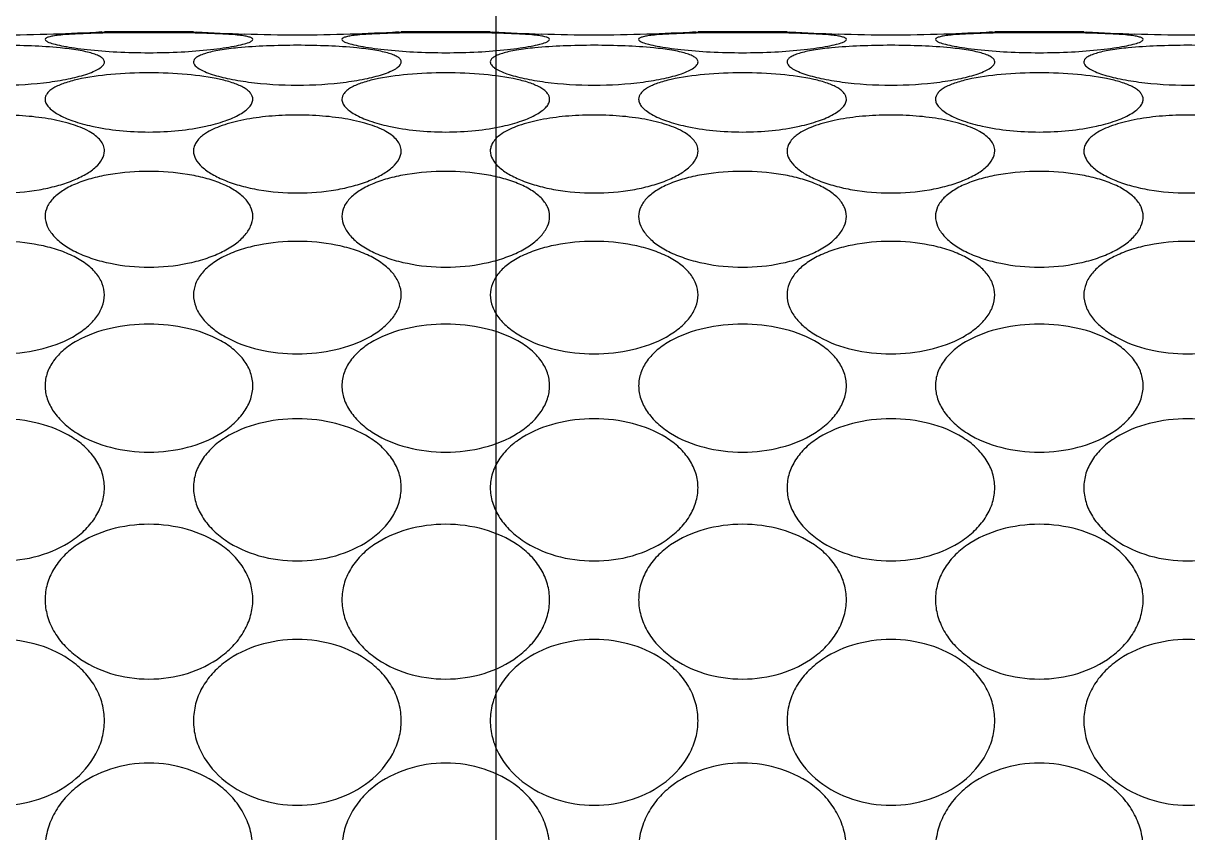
# Model space of a CAD drawing. Header units: inches. Extents: x 50354 to 53215, y -7830 to -6529.
# Drawn here: x 52530.8262 to 52531.2587, y -6814.8424 to -6814.5417 of the extents above; entities that cross this region are included whole.
import ezdxf

# ---------------------------------------------------------------- set-up
doc = ezdxf.new("R2010")
doc.units = ezdxf.units.IN
doc.header["$MEASUREMENT"] = 0
doc.layers.add('A-ST-02 HATCH', color=7, linetype='Continuous')
doc.layers.add('XR_ID 1F_FUR$0$A-SANI-FIX', color=134, linetype='Continuous')

# ---------------------------------------------------------------- blocks, each defined once
blk = doc.blocks.new('XR_ID 1F_FUR$0$XR_1F FURN$0$A$C698E198A')
at = {"linetype": 'Continuous'}
for p, q in [((13, -23.26), (12.998, -23.235)), ((13, -23.26), (13, -24.1)), ((12.998, -24.125), (13, -24.1)), ((13, -26.06), (12.998, -26.035)), ((13, -26.06), (13, -26.9)), ((12.998, -26.925), (13, -26.9)), ((13, -28.86), (12.998, -28.835)), ((13, -28.86), (13, -29.7)), ((12.998, -29.725), (13, -29.7)), ((13, -31.66), (12.998, -31.635)), ((13, -31.66), (13, -32.5)), ((12.998, -32.525), (13, -32.5))]:
    blk.add_line(p, q, dxfattribs=at)
for centre, radius, start, end in [((28.273, -22.28), 15.304, 178.1361, 181.8696), ((28.325, -22.278), 15.357, 181.8698, 183.572), ((28.314, -25.081), 15.345, 176.4273, 178.1366), ((28.273, -25.08), 15.304, 178.1361, 181.8696), ((28.325, -25.078), 15.357, 181.8698, 183.572), ((28.314, -27.881), 15.345, 176.4273, 178.1366), ((28.273, -27.88), 15.304, 178.1361, 181.8696), ((28.325, -27.878), 15.357, 181.8698, 183.572), ((28.314, -30.681), 15.345, 176.4273, 178.1366), ((28.273, -30.68), 15.304, 178.1361, 181.8696), ((28.325, -30.678), 15.357, 181.8698, 183.572), ((28.314, -33.481), 15.345, 176.4273, 178.1366), ((28.273, -33.48), 15.304, 178.1361, 181.8696)]:
    blk.add_arc(centre, radius, start, end, dxfattribs=at)
for points, knots in [([(6.5, -23.26), (6.446, -23.26), (6.338, -23.246), (6.129, -23.163), (5.906, -22.967), (5.74, -22.645), (5.683, -22.28), (5.74, -21.915), (5.906, -21.593), (6.129, -21.397), (6.338, -21.314), (6.446, -21.3), (6.5, -21.3)], [0, 0, 0, 0, 0.057826, 0.116908, 0.239465, 0.368128, 0.499999, 0.631869, 0.760534, 0.883092, 0.942174, 1, 1, 1, 1]), ([(6.5, -21.3), (6.553, -21.3), (6.661, -21.314), (6.812, -21.375), (6.947, -21.473), (7.101, -21.644), (7.232, -21.917), (7.283, -22.28), (7.232, -22.643), (7.101, -22.916), (6.947, -23.087), (6.812, -23.185), (6.661, -23.246), (6.553, -23.26), (6.5, -23.26)], [0, 0, 0, 0, 0.05807, 0.116648, 0.176553, 0.238282, 0.366741, 0.499998, 0.633256, 0.761717, 0.823447, 0.883352, 0.94193, 1, 1, 1, 1]), ([(8.699, -23.26), (8.652, -23.26), (8.557, -23.245), (8.423, -23.183), (8.302, -23.086), (8.16, -22.913), (8.039, -22.641), (7.991, -22.28), (8.039, -21.919), (8.16, -21.647), (8.302, -21.474), (8.423, -21.377), (8.557, -21.315), (8.652, -21.3), (8.699, -21.3)], [0, 0, 0, 0, 0.05273, 0.107892, 0.166442, 0.228535, 0.360979, 0.499998, 0.639018, 0.771464, 0.833558, 0.892108, 0.947271, 1, 1, 1, 1]), ([(8.699, -21.3), (8.744, -21.3), (8.838, -21.314), (8.967, -21.377), (9.082, -21.475), (9.213, -21.648), (9.321, -21.922), (9.363, -22.28), (9.321, -22.638), (9.213, -22.912), (9.082, -23.085), (8.967, -23.183), (8.838, -23.246), (8.744, -23.26), (8.699, -23.26)], [0, 0, 0, 0, 0.053016, 0.107462, 0.164933, 0.226177, 0.358763, 0.499998, 0.641234, 0.773822, 0.835067, 0.892538, 0.946984, 1, 1, 1, 1]), ([(10.517, -23.26), (10.48, -23.26), (10.402, -23.244), (10.295, -23.181), (10.199, -23.083), (10.084, -22.908), (9.987, -22.637), (9.948, -22.281), (9.987, -21.924), (10.083, -21.652), (10.198, -21.477), (10.295, -21.379), (10.402, -21.316), (10.48, -21.3), (10.517, -21.3)], [0, 0, 0, 0, 0.045325, 0.094979, 0.15068, 0.212542, 0.35067, 0.499754, 0.648873, 0.787116, 0.849074, 0.904872, 0.954631, 1, 1, 1, 1]), ([(10.517, -21.3), (10.553, -21.3), (10.629, -21.315), (10.731, -21.379), (10.819, -21.478), (10.893, -21.604), (10.95, -21.754), (11.007, -21.979), (11.033, -22.28), (11.007, -22.581), (10.95, -22.806), (10.893, -22.956), (10.819, -23.082), (10.731, -23.181), (10.629, -23.245), (10.553, -23.26), (10.517, -23.26)], [0, 0, 0, 0, 0.045372, 0.093927, 0.14827, 0.209219, 0.276238, 0.348113, 0.500002, 0.65189, 0.723765, 0.790784, 0.851732, 0.906073, 0.954628, 1, 1, 1, 1]), ([(11.876, -23.26), (11.85, -23.26), (11.792, -23.242), (11.718, -23.177), (11.65, -23.08), (11.591, -22.954), (11.543, -22.806), (11.494, -22.58), (11.471, -22.28), (11.494, -21.98), (11.543, -21.754), (11.591, -21.606), (11.65, -21.48), (11.718, -21.383), (11.792, -21.318), (11.85, -21.3), (11.876, -21.3)], [0, 0, 0, 0, 0.034965, 0.077478, 0.129946, 0.191999, 0.262052, 0.338123, 0.499998, 0.661873, 0.737945, 0.808, 0.870054, 0.922523, 0.965035, 1, 1, 1, 1]), ([(12.06, -21.445), (12.09, -21.499), (12.139, -21.626), (12.185, -21.837), (12.211, -22.076), (12.218, -22.327), (12.204, -22.576), (12.17, -22.806), (12.117, -23.004), (12.062, -23.119), (12.029, -23.164)], [0, 0, 0, 0, 0.10395, 0.228487, 0.366625, 0.510839, 0.653655, 0.787569, 0.905128, 1, 1, 1, 1]), ([(12.605, -23.103), (12.587, -23.05), (12.556, -22.93), (12.51, -22.656), (12.489, -22.28), (12.51, -21.904), (12.556, -21.63), (12.587, -21.51), (12.605, -21.457)], [0, 0, 0, 0, 0.100368, 0.222072, 0.499986, 0.777907, 0.899621, 1, 1, 1, 1]), ([(12.849, -21.718), (12.858, -21.808), (12.869, -21.995), (12.875, -22.279), (12.869, -22.564), (12.858, -22.751), (12.849, -22.841)], [0, 0, 0, 0, 0.239734, 0.499899, 0.760114, 1, 1, 1, 1]), ([(5.288, -22.7), (5.344, -22.7), (5.457, -22.714), (5.616, -22.775), (5.76, -22.872), (5.923, -23.042), (6.063, -23.315), (6.118, -23.68), (6.063, -24.045), (5.923, -24.318), (5.76, -24.488), (5.616, -24.585), (5.457, -24.646), (5.344, -24.66), (5.288, -24.66)], [0, 0, 0, 0, 0.059816, 0.11987, 0.180701, 0.242673, 0.369706, 0.500001, 0.630296, 0.757328, 0.819299, 0.880129, 0.940184, 1, 1, 1, 1]), ([(7.641, -24.66), (7.591, -24.66), (7.489, -24.645), (7.344, -24.584), (7.212, -24.487), (7.059, -24.315), (6.928, -24.043), (6.875, -23.68), (6.928, -23.317), (7.059, -23.045), (7.212, -22.873), (7.344, -22.776), (7.489, -22.715), (7.591, -22.7), (7.641, -22.7)], [0, 0, 0, 0, 0.055502, 0.11278, 0.172484, 0.234728, 0.364992, 0.500001, 0.63501, 0.765272, 0.827515, 0.887219, 0.944497, 1, 1, 1, 1]), ([(7.641, -22.7), (7.691, -22.7), (7.792, -22.714), (7.933, -22.776), (8.059, -22.874), (8.202, -23.046), (8.322, -23.319), (8.369, -23.68), (8.322, -24.041), (8.202, -24.314), (8.059, -24.486), (7.933, -24.584), (7.792, -24.646), (7.691, -24.66), (7.641, -24.66)], [0, 0, 0, 0, 0.055824, 0.112542, 0.171326, 0.232805, 0.363103, 0.500001, 0.6369, 0.767196, 0.828674, 0.887458, 0.944176, 1, 1, 1, 1]), ([(9.661, -24.66), (9.619, -24.66), (9.532, -24.645), (9.411, -24.582), (9.301, -24.484), (9.172, -24.311), (9.063, -24.039), (9.019, -23.68), (9.063, -23.321), (9.172, -23.049), (9.301, -22.876), (9.411, -22.778), (9.532, -22.715), (9.619, -22.7), (9.661, -22.7)], [0, 0, 0, 0, 0.049365, 0.101995, 0.159209, 0.221173, 0.356257, 0.500001, 0.643746, 0.778828, 0.840791, 0.898004, 0.950635, 1, 1, 1, 1]), ([(9.661, -22.7), (9.702, -22.7), (9.787, -22.715), (9.903, -22.778), (10.005, -22.876), (10.123, -23.051), (10.217, -23.324), (10.254, -23.68), (10.217, -24.036), (10.123, -24.309), (10.005, -24.484), (9.903, -24.582), (9.787, -24.645), (9.702, -24.66), (9.661, -24.66)], [0, 0, 0, 0, 0.049573, 0.101307, 0.157294, 0.218355, 0.353731, 0.500001, 0.646272, 0.781646, 0.842706, 0.898693, 0.950427, 1, 1, 1, 1]), ([(11.258, -24.66), (11.227, -24.66), (11.158, -24.643), (11.067, -24.579), (10.984, -24.481), (10.913, -24.355), (10.855, -24.206), (10.797, -23.981), (10.768, -23.68), (10.797, -23.379), (10.855, -23.154), (10.913, -23.005), (10.984, -22.879), (11.067, -22.781), (11.158, -22.717), (11.227, -22.7), (11.258, -22.7)], [0, 0, 0, 0, 0.040538, 0.086791, 0.140875, 0.202752, 0.271258, 0.3448, 0.500002, 0.655203, 0.728744, 0.797249, 0.859124, 0.913209, 0.959461, 1, 1, 1, 1]), ([(11.258, -22.7), (11.289, -22.7), (11.355, -22.716), (11.441, -22.781), (11.514, -22.879), (11.575, -23.006), (11.623, -23.154), (11.67, -23.38), (11.691, -23.68), (11.67, -23.98), (11.623, -24.206), (11.575, -24.354), (11.514, -24.481), (11.441, -24.579), (11.355, -24.644), (11.289, -24.66), (11.258, -24.66)], [0, 0, 0, 0, 0.040443, 0.085413, 0.13809, 0.199102, 0.267542, 0.341798, 0.500002, 0.658205, 0.73246, 0.800899, 0.86191, 0.914587, 0.959557, 1, 1, 1, 1]), ([(12.11, -23.142), (12.123, -23.081), (12.153, -22.971), (12.205, -22.847), (12.253, -22.771), (12.288, -22.732), (12.325, -22.707), (12.352, -22.7), (12.364, -22.7)], [0, 0, 0, 0, 0.349516, 0.637392, 0.753955, 0.851433, 0.931632, 1, 1, 1, 1]), ([(12.364, -22.7), (12.373, -22.7), (12.394, -22.704), (12.422, -22.721), (12.448, -22.747), (12.483, -22.799), (12.52, -22.886), (12.541, -22.963), (12.551, -23.006)], [0, 0, 0, 0, 0.076266, 0.159626, 0.256338, 0.369832, 0.650724, 1, 1, 1, 1]), ([(12.901, -24.624), (12.894, -24.605), (12.88, -24.559), (12.863, -24.478), (12.846, -24.376), (12.826, -24.21), (12.808, -23.976), (12.801, -23.68), (12.808, -23.384), (12.826, -23.15), (12.846, -22.984), (12.863, -22.882), (12.88, -22.801), (12.894, -22.755), (12.901, -22.736)], [0, 0, 0, 0, 0.031746, 0.075753, 0.130448, 0.194012, 0.34024, 0.500003, 0.659766, 0.805992, 0.869554, 0.924248, 0.968254, 1, 1, 1, 1]), ([(12.901, -22.736), (12.905, -22.727), (12.911, -22.713), (12.923, -22.7), (12.929, -22.7)], [0, 0, 0, 0, 0.65274, 1, 1, 1, 1]), ([(12.929, -22.7), (12.934, -22.7), (12.941, -22.708), (12.947, -22.72), (12.954, -22.742), (12.961, -22.779), (12.966, -22.811), (12.968, -22.829)], [0, 0, 0, 0, 0.10394, 0.188277, 0.298492, 0.598106, 1, 1, 1, 1]), ([(12.849, -22.841), (12.844, -22.898), (12.834, -22.979), (12.815, -23.081), (12.799, -23.142), (12.782, -23.191), (12.763, -23.228), (12.742, -23.253), (12.724, -23.26), (12.716, -23.26)], [0, 0, 0, 0, 0.377864, 0.538515, 0.677008, 0.791463, 0.881221, 0.94811, 1, 1, 1, 1]), ([(12.968, -22.829), (12.974, -22.881), (12.981, -22.998), (12.985, -23.116), (12.987, -23.182)], [0, 0, 0, 0, 0.43969, 1, 1, 1, 1]), ([(12.551, -23.006), (12.574, -23.109), (12.604, -23.334), (12.618, -23.68), (12.604, -24.026), (12.574, -24.251), (12.55, -24.354)], [0, 0, 0, 0, 0.23461, 0.500046, 0.765459, 1, 1, 1, 1]), ([(12.029, -23.164), (12.009, -23.191), (11.975, -23.228), (11.918, -23.255), (11.89, -23.26), (11.876, -23.26)], [0, 0, 0, 0, 0.546591, 0.779569, 1, 1, 1, 1]), ([(12.11, -24.218), (12.091, -24.133), (12.064, -23.954), (12.05, -23.68), (12.064, -23.406), (12.091, -23.227), (12.11, -23.142)], [0, 0, 0, 0, 0.241927, 0.499987, 0.758053, 1, 1, 1, 1]), ([(12.716, -23.26), (12.706, -23.26), (12.683, -23.249), (12.656, -23.216), (12.628, -23.166), (12.613, -23.125), (12.605, -23.103)], [0, 0, 0, 0, 0.147642, 0.355049, 0.63916, 1, 1, 1, 1]), ([(12.987, -23.182), (12.991, -23.348), (12.993, -23.681), (12.991, -24.013), (12.987, -24.179)], [0, 0, 0, 0, 0.500087, 1, 1, 1, 1]), ([(6.5, -26.06), (6.446, -26.06), (6.338, -26.046), (6.129, -25.963), (5.906, -25.767), (5.74, -25.445), (5.683, -25.08), (5.74, -24.715), (5.906, -24.393), (6.129, -24.197), (6.338, -24.114), (6.446, -24.1), (6.5, -24.1)], [0, 0, 0, 0, 0.057826, 0.116908, 0.239465, 0.368128, 0.499999, 0.631869, 0.760534, 0.883092, 0.942174, 1, 1, 1, 1]), ([(6.5, -24.1), (6.553, -24.1), (6.661, -24.114), (6.812, -24.175), (6.947, -24.273), (7.101, -24.444), (7.232, -24.717), (7.283, -25.08), (7.232, -25.443), (7.101, -25.716), (6.947, -25.887), (6.812, -25.985), (6.661, -26.046), (6.553, -26.06), (6.5, -26.06)], [0, 0, 0, 0, 0.05807, 0.116648, 0.176553, 0.238282, 0.366741, 0.499998, 0.633256, 0.761717, 0.823447, 0.883352, 0.94193, 1, 1, 1, 1]), ([(8.699, -26.06), (8.652, -26.06), (8.557, -26.045), (8.423, -25.983), (8.302, -25.886), (8.16, -25.713), (8.039, -25.441), (7.991, -25.08), (8.039, -24.719), (8.16, -24.447), (8.302, -24.274), (8.423, -24.177), (8.557, -24.115), (8.652, -24.1), (8.699, -24.1)], [0, 0, 0, 0, 0.05273, 0.107892, 0.166442, 0.228535, 0.360979, 0.499998, 0.639018, 0.771464, 0.833558, 0.892108, 0.947271, 1, 1, 1, 1]), ([(8.699, -24.1), (8.744, -24.1), (8.838, -24.114), (8.967, -24.177), (9.082, -24.275), (9.213, -24.448), (9.321, -24.722), (9.363, -25.08), (9.321, -25.438), (9.213, -25.712), (9.082, -25.885), (8.967, -25.983), (8.838, -26.046), (8.744, -26.06), (8.699, -26.06)], [0, 0, 0, 0, 0.053016, 0.107462, 0.164933, 0.226177, 0.358763, 0.499998, 0.641234, 0.773822, 0.835067, 0.892538, 0.946984, 1, 1, 1, 1]), ([(10.517, -26.06), (10.48, -26.06), (10.402, -26.044), (10.295, -25.981), (10.199, -25.883), (10.084, -25.708), (9.987, -25.437), (9.948, -25.081), (9.987, -24.724), (10.083, -24.452), (10.198, -24.277), (10.295, -24.179), (10.402, -24.116), (10.48, -24.1), (10.517, -24.1)], [0, 0, 0, 0, 0.045325, 0.094979, 0.15068, 0.212542, 0.35067, 0.499754, 0.648873, 0.787116, 0.849074, 0.904872, 0.954631, 1, 1, 1, 1]), ([(10.517, -24.1), (10.553, -24.1), (10.629, -24.115), (10.731, -24.179), (10.819, -24.278), (10.893, -24.404), (10.95, -24.554), (11.007, -24.779), (11.033, -25.08), (11.007, -25.381), (10.95, -25.606), (10.893, -25.756), (10.819, -25.882), (10.731, -25.981), (10.629, -26.045), (10.553, -26.06), (10.517, -26.06)], [0, 0, 0, 0, 0.045372, 0.093927, 0.14827, 0.209219, 0.276238, 0.348113, 0.500002, 0.65189, 0.723765, 0.790784, 0.851732, 0.906073, 0.954628, 1, 1, 1, 1]), ([(11.876, -26.06), (11.85, -26.06), (11.792, -26.042), (11.718, -25.977), (11.65, -25.88), (11.591, -25.754), (11.543, -25.606), (11.494, -25.38), (11.471, -25.08), (11.494, -24.78), (11.543, -24.554), (11.591, -24.406), (11.65, -24.28), (11.718, -24.183), (11.792, -24.118), (11.85, -24.1), (11.876, -24.1)], [0, 0, 0, 0, 0.034965, 0.077478, 0.129946, 0.191999, 0.262052, 0.338123, 0.499998, 0.661873, 0.737945, 0.808, 0.870054, 0.922523, 0.965035, 1, 1, 1, 1]), ([(11.876, -24.1), (11.893, -24.1), (11.929, -24.107), (11.978, -24.137), (12.023, -24.185), (12.048, -24.223), (12.06, -24.245)], [0, 0, 0, 0, 0.208603, 0.43564, 0.69689, 1, 1, 1, 1]), ([(12.605, -24.257), (12.613, -24.235), (12.628, -24.194), (12.656, -24.144), (12.683, -24.111), (12.706, -24.1), (12.716, -24.1)], [0, 0, 0, 0, 0.360851, 0.644967, 0.852372, 1, 1, 1, 1]), ([(12.716, -24.1), (12.724, -24.1), (12.742, -24.107), (12.763, -24.132), (12.782, -24.168), (12.799, -24.218), (12.814, -24.279), (12.834, -24.38), (12.843, -24.461), (12.849, -24.518)], [0, 0, 0, 0, 0.051938, 0.118849, 0.208602, 0.323036, 0.461504, 0.622134, 1, 1, 1, 1]), ([(12.06, -24.245), (12.09, -24.299), (12.139, -24.426), (12.185, -24.637), (12.211, -24.876), (12.218, -25.127), (12.204, -25.376), (12.17, -25.606), (12.117, -25.804), (12.062, -25.919), (12.029, -25.964)], [0, 0, 0, 0, 0.10395, 0.228487, 0.366625, 0.510839, 0.653655, 0.787569, 0.905128, 1, 1, 1, 1]), ([(12.364, -24.66), (12.352, -24.66), (12.325, -24.653), (12.288, -24.628), (12.253, -24.589), (12.205, -24.513), (12.153, -24.389), (12.123, -24.279), (12.11, -24.218)], [0, 0, 0, 0, 0.068375, 0.148578, 0.246055, 0.362615, 0.650483, 1, 1, 1, 1]), ([(12.605, -25.903), (12.587, -25.85), (12.556, -25.73), (12.51, -25.456), (12.489, -25.08), (12.51, -24.704), (12.556, -24.43), (12.587, -24.31), (12.605, -24.257)], [0, 0, 0, 0, 0.100368, 0.222072, 0.499986, 0.777907, 0.899621, 1, 1, 1, 1]), ([(12.987, -24.179), (12.985, -24.245), (12.981, -24.362), (12.974, -24.479), (12.968, -24.531)], [0, 0, 0, 0, 0.560169, 1, 1, 1, 1]), ([(12.55, -24.354), (12.541, -24.397), (12.52, -24.474), (12.483, -24.561), (12.448, -24.613), (12.422, -24.639), (12.394, -24.656), (12.373, -24.66), (12.364, -24.66)], [0, 0, 0, 0, 0.349245, 0.630114, 0.743606, 0.840326, 0.923707, 1, 1, 1, 1]), ([(12.849, -24.518), (12.858, -24.608), (12.869, -24.795), (12.875, -25.079), (12.869, -25.364), (12.858, -25.551), (12.849, -25.641)], [0, 0, 0, 0, 0.239734, 0.499899, 0.760114, 1, 1, 1, 1]), ([(12.968, -24.531), (12.966, -24.549), (12.962, -24.581), (12.954, -24.618), (12.947, -24.64), (12.941, -24.652), (12.934, -24.66), (12.929, -24.66)], [0, 0, 0, 0, 0.401908, 0.701539, 0.811757, 0.896092, 1, 1, 1, 1]), ([(12.929, -24.66), (12.923, -24.66), (12.911, -24.647), (12.905, -24.633), (12.901, -24.624)], [0, 0, 0, 0, 0.347255, 1, 1, 1, 1]), ([(5.288, -25.5), (5.344, -25.5), (5.457, -25.514), (5.616, -25.575), (5.76, -25.672), (5.923, -25.842), (6.063, -26.115), (6.118, -26.48), (6.063, -26.845), (5.923, -27.118), (5.76, -27.288), (5.616, -27.385), (5.457, -27.446), (5.344, -27.46), (5.288, -27.46)], [0, 0, 0, 0, 0.059816, 0.11987, 0.180701, 0.242673, 0.369706, 0.500001, 0.630296, 0.757328, 0.819299, 0.880129, 0.940184, 1, 1, 1, 1]), ([(7.641, -27.46), (7.591, -27.46), (7.489, -27.445), (7.344, -27.384), (7.212, -27.287), (7.059, -27.115), (6.928, -26.843), (6.875, -26.48), (6.928, -26.117), (7.059, -25.845), (7.212, -25.673), (7.344, -25.576), (7.489, -25.515), (7.591, -25.5), (7.641, -25.5)], [0, 0, 0, 0, 0.055502, 0.11278, 0.172484, 0.234728, 0.364992, 0.500001, 0.63501, 0.765272, 0.827515, 0.887219, 0.944497, 1, 1, 1, 1]), ([(7.641, -25.5), (7.691, -25.5), (7.792, -25.514), (7.933, -25.576), (8.059, -25.674), (8.202, -25.846), (8.322, -26.119), (8.369, -26.48), (8.322, -26.841), (8.202, -27.114), (8.059, -27.286), (7.933, -27.384), (7.792, -27.446), (7.691, -27.46), (7.641, -27.46)], [0, 0, 0, 0, 0.055824, 0.112542, 0.171326, 0.232805, 0.363103, 0.500001, 0.6369, 0.767196, 0.828674, 0.887458, 0.944176, 1, 1, 1, 1]), ([(9.661, -27.46), (9.619, -27.46), (9.532, -27.445), (9.411, -27.382), (9.301, -27.284), (9.172, -27.111), (9.063, -26.839), (9.019, -26.48), (9.063, -26.121), (9.172, -25.849), (9.301, -25.676), (9.411, -25.578), (9.532, -25.515), (9.619, -25.5), (9.661, -25.5)], [0, 0, 0, 0, 0.049365, 0.101995, 0.159209, 0.221173, 0.356257, 0.500001, 0.643746, 0.778828, 0.840791, 0.898004, 0.950635, 1, 1, 1, 1]), ([(9.661, -25.5), (9.702, -25.5), (9.787, -25.515), (9.903, -25.578), (10.005, -25.676), (10.123, -25.851), (10.217, -26.124), (10.254, -26.48), (10.217, -26.836), (10.123, -27.109), (10.005, -27.284), (9.903, -27.382), (9.787, -27.445), (9.702, -27.46), (9.661, -27.46)], [0, 0, 0, 0, 0.049573, 0.101307, 0.157294, 0.218355, 0.353731, 0.500001, 0.646272, 0.781646, 0.842706, 0.898693, 0.950427, 1, 1, 1, 1]), ([(11.258, -27.46), (11.227, -27.46), (11.158, -27.443), (11.067, -27.379), (10.984, -27.281), (10.913, -27.155), (10.855, -27.006), (10.797, -26.781), (10.768, -26.48), (10.797, -26.179), (10.855, -25.954), (10.913, -25.805), (10.984, -25.679), (11.067, -25.581), (11.158, -25.517), (11.227, -25.5), (11.258, -25.5)], [0, 0, 0, 0, 0.040538, 0.086791, 0.140875, 0.202752, 0.271258, 0.3448, 0.500002, 0.655203, 0.728744, 0.797249, 0.859124, 0.913209, 0.959461, 1, 1, 1, 1]), ([(11.258, -25.5), (11.289, -25.5), (11.355, -25.516), (11.441, -25.581), (11.514, -25.679), (11.575, -25.806), (11.623, -25.954), (11.67, -26.18), (11.691, -26.48), (11.67, -26.78), (11.623, -27.006), (11.575, -27.154), (11.514, -27.281), (11.441, -27.379), (11.355, -27.444), (11.289, -27.46), (11.258, -27.46)], [0, 0, 0, 0, 0.040443, 0.085413, 0.13809, 0.199102, 0.267542, 0.341798, 0.500002, 0.658205, 0.73246, 0.800899, 0.86191, 0.914587, 0.959557, 1, 1, 1, 1]), ([(12.11, -25.942), (12.123, -25.881), (12.153, -25.771), (12.205, -25.647), (12.253, -25.571), (12.288, -25.532), (12.325, -25.507), (12.352, -25.5), (12.364, -25.5)], [0, 0, 0, 0, 0.349516, 0.637392, 0.753955, 0.851433, 0.931632, 1, 1, 1, 1]), ([(12.364, -25.5), (12.373, -25.5), (12.394, -25.504), (12.422, -25.521), (12.448, -25.547), (12.483, -25.599), (12.52, -25.686), (12.541, -25.763), (12.551, -25.806)], [0, 0, 0, 0, 0.076266, 0.159626, 0.256338, 0.369832, 0.650724, 1, 1, 1, 1]), ([(12.901, -27.424), (12.894, -27.405), (12.88, -27.359), (12.863, -27.278), (12.846, -27.176), (12.826, -27.01), (12.808, -26.776), (12.801, -26.48), (12.808, -26.184), (12.826, -25.95), (12.846, -25.784), (12.863, -25.682), (12.88, -25.601), (12.894, -25.555), (12.901, -25.536)], [0, 0, 0, 0, 0.031746, 0.075753, 0.130448, 0.194012, 0.34024, 0.500003, 0.659766, 0.805992, 0.869554, 0.924248, 0.968254, 1, 1, 1, 1]), ([(12.901, -25.536), (12.905, -25.527), (12.911, -25.513), (12.923, -25.5), (12.929, -25.5)], [0, 0, 0, 0, 0.65274, 1, 1, 1, 1]), ([(12.929, -25.5), (12.934, -25.5), (12.941, -25.508), (12.947, -25.52), (12.954, -25.542), (12.961, -25.579), (12.966, -25.611), (12.968, -25.629)], [0, 0, 0, 0, 0.10394, 0.188277, 0.298492, 0.598106, 1, 1, 1, 1]), ([(12.849, -25.641), (12.844, -25.698), (12.834, -25.779), (12.815, -25.881), (12.799, -25.942), (12.782, -25.991), (12.763, -26.028), (12.742, -26.053), (12.724, -26.06), (12.716, -26.06)], [0, 0, 0, 0, 0.377864, 0.538515, 0.677008, 0.791463, 0.881221, 0.94811, 1, 1, 1, 1]), ([(12.968, -25.629), (12.974, -25.681), (12.981, -25.798), (12.985, -25.916), (12.987, -25.982)], [0, 0, 0, 0, 0.43969, 1, 1, 1, 1]), ([(12.551, -25.806), (12.574, -25.909), (12.604, -26.134), (12.618, -26.48), (12.604, -26.826), (12.574, -27.051), (12.55, -27.154)], [0, 0, 0, 0, 0.23461, 0.500046, 0.765459, 1, 1, 1, 1]), ([(12.716, -26.06), (12.706, -26.06), (12.683, -26.049), (12.656, -26.016), (12.628, -25.966), (12.613, -25.925), (12.605, -25.903)], [0, 0, 0, 0, 0.147642, 0.355049, 0.63916, 1, 1, 1, 1]), ([(12.029, -25.964), (12.009, -25.991), (11.975, -26.028), (11.918, -26.055), (11.89, -26.06), (11.876, -26.06)], [0, 0, 0, 0, 0.546591, 0.779569, 1, 1, 1, 1]), ([(12.11, -27.018), (12.091, -26.933), (12.064, -26.754), (12.05, -26.48), (12.064, -26.206), (12.091, -26.027), (12.11, -25.942)], [0, 0, 0, 0, 0.241927, 0.499987, 0.758053, 1, 1, 1, 1]), ([(12.987, -25.982), (12.991, -26.148), (12.993, -26.481), (12.991, -26.813), (12.987, -26.979)], [0, 0, 0, 0, 0.500087, 1, 1, 1, 1]), ([(6.5, -28.86), (6.446, -28.86), (6.338, -28.846), (6.129, -28.763), (5.906, -28.567), (5.74, -28.245), (5.683, -27.88), (5.74, -27.515), (5.906, -27.193), (6.129, -26.997), (6.338, -26.914), (6.446, -26.9), (6.5, -26.9)], [0, 0, 0, 0, 0.057826, 0.116908, 0.239465, 0.368128, 0.499999, 0.631869, 0.760534, 0.883092, 0.942174, 1, 1, 1, 1]), ([(6.5, -26.9), (6.553, -26.9), (6.661, -26.914), (6.812, -26.975), (6.947, -27.073), (7.101, -27.244), (7.232, -27.517), (7.283, -27.88), (7.232, -28.243), (7.101, -28.516), (6.947, -28.687), (6.812, -28.785), (6.661, -28.846), (6.553, -28.86), (6.5, -28.86)], [0, 0, 0, 0, 0.05807, 0.116648, 0.176553, 0.238282, 0.366741, 0.499998, 0.633256, 0.761717, 0.823447, 0.883352, 0.94193, 1, 1, 1, 1]), ([(8.699, -28.86), (8.652, -28.86), (8.557, -28.845), (8.423, -28.783), (8.302, -28.686), (8.16, -28.513), (8.039, -28.241), (7.991, -27.88), (8.039, -27.519), (8.16, -27.247), (8.302, -27.074), (8.423, -26.977), (8.557, -26.915), (8.652, -26.9), (8.699, -26.9)], [0, 0, 0, 0, 0.05273, 0.107892, 0.166442, 0.228535, 0.360979, 0.499998, 0.639018, 0.771464, 0.833558, 0.892108, 0.947271, 1, 1, 1, 1]), ([(8.699, -26.9), (8.744, -26.9), (8.838, -26.914), (8.967, -26.977), (9.082, -27.075), (9.213, -27.248), (9.321, -27.522), (9.363, -27.88), (9.321, -28.238), (9.213, -28.512), (9.082, -28.685), (8.967, -28.783), (8.838, -28.846), (8.744, -28.86), (8.699, -28.86)], [0, 0, 0, 0, 0.053016, 0.107462, 0.164933, 0.226177, 0.358763, 0.499998, 0.641234, 0.773822, 0.835067, 0.892538, 0.946984, 1, 1, 1, 1]), ([(10.517, -28.86), (10.48, -28.86), (10.402, -28.844), (10.295, -28.781), (10.199, -28.683), (10.084, -28.508), (9.987, -28.237), (9.948, -27.881), (9.987, -27.524), (10.083, -27.252), (10.198, -27.077), (10.295, -26.979), (10.402, -26.916), (10.48, -26.9), (10.517, -26.9)], [0, 0, 0, 0, 0.045325, 0.094979, 0.15068, 0.212542, 0.35067, 0.499754, 0.648873, 0.787116, 0.849074, 0.904872, 0.954631, 1, 1, 1, 1]), ([(10.517, -26.9), (10.553, -26.9), (10.629, -26.915), (10.731, -26.979), (10.819, -27.078), (10.893, -27.204), (10.95, -27.354), (11.007, -27.579), (11.033, -27.88), (11.007, -28.181), (10.95, -28.406), (10.893, -28.556), (10.819, -28.682), (10.731, -28.781), (10.629, -28.845), (10.553, -28.86), (10.517, -28.86)], [0, 0, 0, 0, 0.045372, 0.093927, 0.14827, 0.209219, 0.276238, 0.348113, 0.500002, 0.65189, 0.723765, 0.790784, 0.851732, 0.906073, 0.954628, 1, 1, 1, 1]), ([(11.876, -28.86), (11.85, -28.86), (11.792, -28.842), (11.718, -28.777), (11.65, -28.68), (11.591, -28.554), (11.543, -28.406), (11.494, -28.18), (11.471, -27.88), (11.494, -27.58), (11.543, -27.354), (11.591, -27.206), (11.65, -27.08), (11.718, -26.983), (11.792, -26.918), (11.85, -26.9), (11.876, -26.9)], [0, 0, 0, 0, 0.034965, 0.077478, 0.129946, 0.191999, 0.262052, 0.338123, 0.499998, 0.661873, 0.737945, 0.808, 0.870054, 0.922523, 0.965035, 1, 1, 1, 1]), ([(11.876, -26.9), (11.893, -26.9), (11.929, -26.907), (11.978, -26.937), (12.023, -26.985), (12.048, -27.023), (12.06, -27.045)], [0, 0, 0, 0, 0.208603, 0.43564, 0.69689, 1, 1, 1, 1]), ([(12.605, -27.057), (12.613, -27.035), (12.628, -26.994), (12.656, -26.944), (12.683, -26.911), (12.706, -26.9), (12.716, -26.9)], [0, 0, 0, 0, 0.360851, 0.644967, 0.852372, 1, 1, 1, 1]), ([(12.716, -26.9), (12.724, -26.9), (12.742, -26.907), (12.763, -26.932), (12.782, -26.968), (12.799, -27.018), (12.814, -27.079), (12.834, -27.18), (12.843, -27.261), (12.849, -27.318)], [0, 0, 0, 0, 0.051938, 0.118849, 0.208602, 0.323036, 0.461504, 0.622134, 1, 1, 1, 1]), ([(12.364, -27.46), (12.352, -27.46), (12.325, -27.453), (12.288, -27.428), (12.253, -27.389), (12.205, -27.313), (12.153, -27.189), (12.123, -27.079), (12.11, -27.018)], [0, 0, 0, 0, 0.068375, 0.148578, 0.246055, 0.362615, 0.650483, 1, 1, 1, 1]), ([(12.987, -26.979), (12.985, -27.045), (12.981, -27.162), (12.974, -27.279), (12.968, -27.331)], [0, 0, 0, 0, 0.560169, 1, 1, 1, 1]), ([(12.06, -27.045), (12.09, -27.099), (12.139, -27.226), (12.185, -27.437), (12.211, -27.676), (12.218, -27.927), (12.204, -28.176), (12.17, -28.406), (12.117, -28.604), (12.062, -28.719), (12.029, -28.764)], [0, 0, 0, 0, 0.10395, 0.228487, 0.366625, 0.510839, 0.653655, 0.787569, 0.905128, 1, 1, 1, 1]), ([(12.605, -28.703), (12.587, -28.65), (12.556, -28.53), (12.51, -28.256), (12.489, -27.88), (12.51, -27.504), (12.556, -27.23), (12.587, -27.11), (12.605, -27.057)], [0, 0, 0, 0, 0.100368, 0.222072, 0.499986, 0.777907, 0.899621, 1, 1, 1, 1]), ([(12.55, -27.154), (12.541, -27.197), (12.52, -27.274), (12.483, -27.361), (12.448, -27.413), (12.422, -27.439), (12.394, -27.456), (12.373, -27.46), (12.364, -27.46)], [0, 0, 0, 0, 0.349245, 0.630114, 0.743606, 0.840326, 0.923707, 1, 1, 1, 1]), ([(12.849, -27.318), (12.858, -27.408), (12.869, -27.595), (12.875, -27.879), (12.869, -28.164), (12.858, -28.351), (12.849, -28.441)], [0, 0, 0, 0, 0.239734, 0.499899, 0.760114, 1, 1, 1, 1]), ([(12.968, -27.331), (12.966, -27.349), (12.962, -27.381), (12.954, -27.418), (12.947, -27.44), (12.941, -27.452), (12.934, -27.46), (12.929, -27.46)], [0, 0, 0, 0, 0.401908, 0.701539, 0.811757, 0.896092, 1, 1, 1, 1]), ([(12.929, -27.46), (12.923, -27.46), (12.911, -27.447), (12.905, -27.433), (12.901, -27.424)], [0, 0, 0, 0, 0.347255, 1, 1, 1, 1]), ([(5.288, -28.3), (5.344, -28.3), (5.457, -28.314), (5.616, -28.375), (5.76, -28.472), (5.923, -28.642), (6.063, -28.915), (6.118, -29.28), (6.063, -29.645), (5.923, -29.918), (5.76, -30.088), (5.616, -30.185), (5.457, -30.246), (5.344, -30.26), (5.288, -30.26)], [0, 0, 0, 0, 0.059816, 0.11987, 0.180701, 0.242673, 0.369706, 0.500001, 0.630296, 0.757328, 0.819299, 0.880129, 0.940184, 1, 1, 1, 1]), ([(7.641, -30.26), (7.591, -30.26), (7.489, -30.245), (7.344, -30.184), (7.212, -30.087), (7.059, -29.915), (6.928, -29.643), (6.875, -29.28), (6.928, -28.917), (7.059, -28.645), (7.212, -28.473), (7.344, -28.376), (7.489, -28.315), (7.591, -28.3), (7.641, -28.3)], [0, 0, 0, 0, 0.055502, 0.11278, 0.172484, 0.234728, 0.364992, 0.500001, 0.63501, 0.765272, 0.827515, 0.887219, 0.944497, 1, 1, 1, 1]), ([(7.641, -28.3), (7.691, -28.3), (7.792, -28.314), (7.933, -28.376), (8.059, -28.474), (8.202, -28.646), (8.322, -28.919), (8.369, -29.28), (8.322, -29.641), (8.202, -29.914), (8.059, -30.086), (7.933, -30.184), (7.792, -30.246), (7.691, -30.26), (7.641, -30.26)], [0, 0, 0, 0, 0.055824, 0.112542, 0.171326, 0.232805, 0.363103, 0.500001, 0.6369, 0.767196, 0.828674, 0.887458, 0.944176, 1, 1, 1, 1]), ([(9.661, -30.26), (9.619, -30.26), (9.532, -30.245), (9.411, -30.182), (9.301, -30.084), (9.172, -29.911), (9.063, -29.639), (9.019, -29.28), (9.063, -28.921), (9.172, -28.649), (9.301, -28.476), (9.411, -28.378), (9.532, -28.315), (9.619, -28.3), (9.661, -28.3)], [0, 0, 0, 0, 0.049365, 0.101995, 0.159209, 0.221173, 0.356257, 0.500001, 0.643746, 0.778828, 0.840791, 0.898004, 0.950635, 1, 1, 1, 1]), ([(9.661, -28.3), (9.702, -28.3), (9.787, -28.315), (9.903, -28.378), (10.005, -28.476), (10.123, -28.651), (10.217, -28.924), (10.254, -29.28), (10.217, -29.636), (10.123, -29.909), (10.005, -30.084), (9.903, -30.182), (9.787, -30.245), (9.702, -30.26), (9.661, -30.26)], [0, 0, 0, 0, 0.049573, 0.101307, 0.157294, 0.218355, 0.353731, 0.500001, 0.646272, 0.781646, 0.842706, 0.898693, 0.950427, 1, 1, 1, 1]), ([(11.258, -30.26), (11.227, -30.26), (11.158, -30.243), (11.067, -30.179), (10.984, -30.081), (10.913, -29.955), (10.855, -29.806), (10.797, -29.581), (10.768, -29.28), (10.797, -28.979), (10.855, -28.754), (10.913, -28.605), (10.984, -28.479), (11.067, -28.381), (11.158, -28.317), (11.227, -28.3), (11.258, -28.3)], [0, 0, 0, 0, 0.040538, 0.086791, 0.140875, 0.202752, 0.271258, 0.3448, 0.500002, 0.655203, 0.728744, 0.797249, 0.859124, 0.913209, 0.959461, 1, 1, 1, 1]), ([(11.258, -28.3), (11.289, -28.3), (11.355, -28.316), (11.441, -28.381), (11.514, -28.479), (11.575, -28.606), (11.623, -28.754), (11.67, -28.98), (11.691, -29.28), (11.67, -29.58), (11.623, -29.806), (11.575, -29.954), (11.514, -30.081), (11.441, -30.179), (11.355, -30.244), (11.289, -30.26), (11.258, -30.26)], [0, 0, 0, 0, 0.040443, 0.085413, 0.13809, 0.199102, 0.267542, 0.341798, 0.500002, 0.658205, 0.73246, 0.800899, 0.86191, 0.914587, 0.959557, 1, 1, 1, 1]), ([(12.11, -28.742), (12.123, -28.681), (12.153, -28.571), (12.205, -28.447), (12.253, -28.371), (12.288, -28.332), (12.325, -28.307), (12.352, -28.3), (12.364, -28.3)], [0, 0, 0, 0, 0.349516, 0.637392, 0.753955, 0.851433, 0.931632, 1, 1, 1, 1]), ([(12.364, -28.3), (12.373, -28.3), (12.394, -28.304), (12.422, -28.321), (12.448, -28.347), (12.483, -28.399), (12.52, -28.486), (12.541, -28.563), (12.551, -28.606)], [0, 0, 0, 0, 0.076266, 0.159626, 0.256338, 0.369832, 0.650724, 1, 1, 1, 1]), ([(12.901, -30.224), (12.894, -30.205), (12.88, -30.159), (12.863, -30.078), (12.846, -29.976), (12.826, -29.81), (12.808, -29.576), (12.801, -29.28), (12.808, -28.984), (12.826, -28.75), (12.846, -28.584), (12.863, -28.482), (12.88, -28.401), (12.894, -28.355), (12.901, -28.336)], [0, 0, 0, 0, 0.031746, 0.075753, 0.130448, 0.194012, 0.34024, 0.500003, 0.659766, 0.805992, 0.869554, 0.924248, 0.968254, 1, 1, 1, 1]), ([(12.901, -28.336), (12.905, -28.327), (12.911, -28.313), (12.923, -28.3), (12.929, -28.3)], [0, 0, 0, 0, 0.65274, 1, 1, 1, 1]), ([(12.929, -28.3), (12.934, -28.3), (12.941, -28.308), (12.947, -28.32), (12.954, -28.342), (12.961, -28.379), (12.966, -28.411), (12.968, -28.429)], [0, 0, 0, 0, 0.10394, 0.188277, 0.298492, 0.598106, 1, 1, 1, 1]), ([(12.849, -28.441), (12.844, -28.498), (12.834, -28.579), (12.815, -28.681), (12.799, -28.742), (12.782, -28.791), (12.763, -28.828), (12.742, -28.853), (12.724, -28.86), (12.716, -28.86)], [0, 0, 0, 0, 0.377864, 0.538515, 0.677008, 0.791463, 0.881221, 0.94811, 1, 1, 1, 1]), ([(12.968, -28.429), (12.974, -28.481), (12.981, -28.598), (12.985, -28.716), (12.987, -28.782)], [0, 0, 0, 0, 0.43969, 1, 1, 1, 1]), ([(12.551, -28.606), (12.574, -28.709), (12.604, -28.934), (12.618, -29.28), (12.604, -29.626), (12.574, -29.851), (12.55, -29.954)], [0, 0, 0, 0, 0.23461, 0.500046, 0.765459, 1, 1, 1, 1]), ([(12.029, -28.764), (12.009, -28.791), (11.975, -28.828), (11.918, -28.855), (11.89, -28.86), (11.876, -28.86)], [0, 0, 0, 0, 0.546591, 0.779569, 1, 1, 1, 1]), ([(12.11, -29.818), (12.091, -29.733), (12.064, -29.554), (12.05, -29.28), (12.064, -29.006), (12.091, -28.827), (12.11, -28.742)], [0, 0, 0, 0, 0.241927, 0.499987, 0.758053, 1, 1, 1, 1]), ([(12.716, -28.86), (12.706, -28.86), (12.683, -28.849), (12.656, -28.816), (12.628, -28.766), (12.613, -28.725), (12.605, -28.703)], [0, 0, 0, 0, 0.147642, 0.355049, 0.63916, 1, 1, 1, 1]), ([(12.987, -28.782), (12.991, -28.948), (12.993, -29.281), (12.991, -29.613), (12.987, -29.779)], [0, 0, 0, 0, 0.500087, 1, 1, 1, 1]), ([(6.5, -31.66), (6.446, -31.66), (6.338, -31.646), (6.129, -31.563), (5.906, -31.367), (5.74, -31.045), (5.683, -30.68), (5.74, -30.315), (5.906, -29.993), (6.129, -29.797), (6.338, -29.714), (6.446, -29.7), (6.5, -29.7)], [0, 0, 0, 0, 0.057826, 0.116908, 0.239465, 0.368128, 0.499999, 0.631869, 0.760534, 0.883092, 0.942174, 1, 1, 1, 1]), ([(6.5, -29.7), (6.553, -29.7), (6.661, -29.714), (6.812, -29.775), (6.947, -29.873), (7.101, -30.044), (7.232, -30.317), (7.283, -30.68), (7.232, -31.043), (7.101, -31.316), (6.947, -31.487), (6.812, -31.585), (6.661, -31.646), (6.553, -31.66), (6.5, -31.66)], [0, 0, 0, 0, 0.05807, 0.116648, 0.176553, 0.238282, 0.366741, 0.499998, 0.633256, 0.761717, 0.823447, 0.883352, 0.94193, 1, 1, 1, 1]), ([(8.699, -31.66), (8.652, -31.66), (8.557, -31.645), (8.423, -31.583), (8.302, -31.486), (8.16, -31.313), (8.039, -31.041), (7.991, -30.68), (8.039, -30.319), (8.16, -30.047), (8.302, -29.874), (8.423, -29.777), (8.557, -29.715), (8.652, -29.7), (8.699, -29.7)], [0, 0, 0, 0, 0.05273, 0.107892, 0.166442, 0.228535, 0.360979, 0.499998, 0.639018, 0.771464, 0.833558, 0.892108, 0.947271, 1, 1, 1, 1]), ([(8.699, -29.7), (8.744, -29.7), (8.838, -29.714), (8.967, -29.777), (9.082, -29.875), (9.213, -30.048), (9.321, -30.322), (9.363, -30.68), (9.321, -31.038), (9.213, -31.312), (9.082, -31.485), (8.967, -31.583), (8.838, -31.646), (8.744, -31.66), (8.699, -31.66)], [0, 0, 0, 0, 0.053016, 0.107462, 0.164933, 0.226177, 0.358763, 0.499998, 0.641234, 0.773822, 0.835067, 0.892538, 0.946984, 1, 1, 1, 1]), ([(10.517, -31.66), (10.48, -31.66), (10.402, -31.644), (10.295, -31.581), (10.199, -31.483), (10.084, -31.308), (9.987, -31.037), (9.948, -30.681), (9.987, -30.324), (10.083, -30.052), (10.198, -29.877), (10.295, -29.779), (10.402, -29.716), (10.48, -29.7), (10.517, -29.7)], [0, 0, 0, 0, 0.045325, 0.094979, 0.15068, 0.212542, 0.35067, 0.499754, 0.648873, 0.787116, 0.849074, 0.904872, 0.954631, 1, 1, 1, 1]), ([(10.517, -29.7), (10.553, -29.7), (10.629, -29.715), (10.731, -29.779), (10.819, -29.878), (10.893, -30.004), (10.95, -30.154), (11.007, -30.379), (11.033, -30.68), (11.007, -30.981), (10.95, -31.206), (10.893, -31.356), (10.819, -31.482), (10.731, -31.581), (10.629, -31.645), (10.553, -31.66), (10.517, -31.66)], [0, 0, 0, 0, 0.045372, 0.093927, 0.14827, 0.209219, 0.276238, 0.348113, 0.500002, 0.65189, 0.723765, 0.790784, 0.851732, 0.906073, 0.954628, 1, 1, 1, 1]), ([(11.876, -31.66), (11.85, -31.66), (11.792, -31.642), (11.718, -31.577), (11.65, -31.48), (11.591, -31.354), (11.543, -31.206), (11.494, -30.98), (11.471, -30.68), (11.494, -30.38), (11.543, -30.154), (11.591, -30.006), (11.65, -29.88), (11.718, -29.783), (11.792, -29.718), (11.85, -29.7), (11.876, -29.7)], [0, 0, 0, 0, 0.034965, 0.077478, 0.129946, 0.191999, 0.262052, 0.338123, 0.499998, 0.661873, 0.737945, 0.808, 0.870054, 0.922523, 0.965035, 1, 1, 1, 1]), ([(11.876, -29.7), (11.893, -29.7), (11.929, -29.707), (11.978, -29.737), (12.023, -29.785), (12.048, -29.823), (12.06, -29.845)], [0, 0, 0, 0, 0.208603, 0.43564, 0.69689, 1, 1, 1, 1]), ([(12.605, -29.857), (12.613, -29.835), (12.628, -29.794), (12.656, -29.744), (12.683, -29.711), (12.706, -29.7), (12.716, -29.7)], [0, 0, 0, 0, 0.360851, 0.644967, 0.852372, 1, 1, 1, 1]), ([(12.716, -29.7), (12.724, -29.7), (12.742, -29.707), (12.763, -29.732), (12.782, -29.768), (12.799, -29.818), (12.814, -29.879), (12.834, -29.98), (12.843, -30.061), (12.849, -30.118)], [0, 0, 0, 0, 0.051938, 0.118849, 0.208602, 0.323036, 0.461504, 0.622134, 1, 1, 1, 1]), ([(12.06, -29.845), (12.09, -29.899), (12.139, -30.026), (12.185, -30.237), (12.211, -30.476), (12.218, -30.727), (12.204, -30.976), (12.17, -31.206), (12.117, -31.404), (12.062, -31.519), (12.029, -31.564)], [0, 0, 0, 0, 0.10395, 0.228487, 0.366625, 0.510839, 0.653655, 0.787569, 0.905128, 1, 1, 1, 1]), ([(12.364, -30.26), (12.352, -30.26), (12.325, -30.253), (12.288, -30.228), (12.253, -30.189), (12.205, -30.113), (12.153, -29.989), (12.123, -29.879), (12.11, -29.818)], [0, 0, 0, 0, 0.068375, 0.148578, 0.246055, 0.362615, 0.650483, 1, 1, 1, 1]), ([(12.605, -31.503), (12.587, -31.45), (12.556, -31.33), (12.51, -31.056), (12.489, -30.68), (12.51, -30.304), (12.556, -30.03), (12.587, -29.91), (12.605, -29.857)], [0, 0, 0, 0, 0.100368, 0.222072, 0.499986, 0.777907, 0.899621, 1, 1, 1, 1]), ([(12.987, -29.779), (12.985, -29.845), (12.981, -29.962), (12.974, -30.079), (12.968, -30.131)], [0, 0, 0, 0, 0.560169, 1, 1, 1, 1]), ([(12.55, -29.954), (12.541, -29.997), (12.52, -30.074), (12.483, -30.161), (12.448, -30.213), (12.422, -30.239), (12.394, -30.256), (12.373, -30.26), (12.364, -30.26)], [0, 0, 0, 0, 0.349245, 0.630114, 0.743606, 0.840326, 0.923707, 1, 1, 1, 1]), ([(12.849, -30.118), (12.858, -30.208), (12.869, -30.395), (12.875, -30.679), (12.869, -30.964), (12.858, -31.151), (12.849, -31.241)], [0, 0, 0, 0, 0.239734, 0.499899, 0.760114, 1, 1, 1, 1]), ([(12.968, -30.131), (12.966, -30.149), (12.962, -30.181), (12.954, -30.218), (12.947, -30.24), (12.941, -30.252), (12.934, -30.26), (12.929, -30.26)], [0, 0, 0, 0, 0.401908, 0.701539, 0.811757, 0.896092, 1, 1, 1, 1]), ([(12.929, -30.26), (12.923, -30.26), (12.911, -30.247), (12.905, -30.233), (12.901, -30.224)], [0, 0, 0, 0, 0.347255, 1, 1, 1, 1]), ([(5.288, -31.1), (5.344, -31.1), (5.457, -31.114), (5.616, -31.175), (5.76, -31.272), (5.923, -31.442), (6.063, -31.715), (6.118, -32.08), (6.063, -32.445), (5.923, -32.718), (5.76, -32.888), (5.616, -32.985), (5.457, -33.046), (5.344, -33.06), (5.288, -33.06)], [0, 0, 0, 0, 0.059816, 0.11987, 0.180701, 0.242673, 0.369706, 0.500001, 0.630296, 0.757328, 0.819299, 0.880129, 0.940184, 1, 1, 1, 1]), ([(7.641, -33.06), (7.591, -33.06), (7.489, -33.045), (7.344, -32.984), (7.212, -32.887), (7.059, -32.715), (6.928, -32.443), (6.875, -32.08), (6.928, -31.717), (7.059, -31.445), (7.212, -31.273), (7.344, -31.176), (7.489, -31.115), (7.591, -31.1), (7.641, -31.1)], [0, 0, 0, 0, 0.055502, 0.11278, 0.172484, 0.234728, 0.364992, 0.500001, 0.63501, 0.765272, 0.827515, 0.887219, 0.944497, 1, 1, 1, 1]), ([(7.641, -31.1), (7.691, -31.1), (7.792, -31.114), (7.933, -31.176), (8.059, -31.274), (8.202, -31.446), (8.322, -31.719), (8.369, -32.08), (8.322, -32.441), (8.202, -32.714), (8.059, -32.886), (7.933, -32.984), (7.792, -33.046), (7.691, -33.06), (7.641, -33.06)], [0, 0, 0, 0, 0.055824, 0.112542, 0.171326, 0.232805, 0.363103, 0.500001, 0.6369, 0.767196, 0.828674, 0.887458, 0.944176, 1, 1, 1, 1]), ([(9.661, -33.06), (9.619, -33.06), (9.532, -33.045), (9.411, -32.982), (9.301, -32.884), (9.172, -32.711), (9.063, -32.439), (9.019, -32.08), (9.063, -31.721), (9.172, -31.449), (9.301, -31.276), (9.411, -31.178), (9.532, -31.115), (9.619, -31.1), (9.661, -31.1)], [0, 0, 0, 0, 0.049365, 0.101995, 0.159209, 0.221173, 0.356257, 0.500001, 0.643746, 0.778828, 0.840791, 0.898004, 0.950635, 1, 1, 1, 1]), ([(9.661, -31.1), (9.702, -31.1), (9.787, -31.115), (9.903, -31.178), (10.005, -31.276), (10.123, -31.451), (10.217, -31.724), (10.254, -32.08), (10.217, -32.436), (10.123, -32.709), (10.005, -32.884), (9.903, -32.982), (9.787, -33.045), (9.702, -33.06), (9.661, -33.06)], [0, 0, 0, 0, 0.049573, 0.101307, 0.157294, 0.218355, 0.353731, 0.500001, 0.646272, 0.781646, 0.842706, 0.898693, 0.950427, 1, 1, 1, 1]), ([(11.258, -33.06), (11.227, -33.06), (11.158, -33.043), (11.067, -32.979), (10.984, -32.881), (10.913, -32.755), (10.855, -32.606), (10.797, -32.381), (10.768, -32.08), (10.797, -31.779), (10.855, -31.554), (10.913, -31.405), (10.984, -31.279), (11.067, -31.181), (11.158, -31.117), (11.227, -31.1), (11.258, -31.1)], [0, 0, 0, 0, 0.040538, 0.086791, 0.140875, 0.202752, 0.271258, 0.3448, 0.500002, 0.655203, 0.728744, 0.797249, 0.859124, 0.913209, 0.959461, 1, 1, 1, 1]), ([(11.258, -31.1), (11.289, -31.1), (11.355, -31.116), (11.441, -31.181), (11.514, -31.279), (11.575, -31.406), (11.623, -31.554), (11.67, -31.78), (11.691, -32.08), (11.67, -32.38), (11.623, -32.606), (11.575, -32.754), (11.514, -32.881), (11.441, -32.979), (11.355, -33.044), (11.289, -33.06), (11.258, -33.06)], [0, 0, 0, 0, 0.040443, 0.085413, 0.13809, 0.199102, 0.267542, 0.341798, 0.500002, 0.658205, 0.73246, 0.800899, 0.86191, 0.914587, 0.959557, 1, 1, 1, 1]), ([(12.11, -31.542), (12.123, -31.481), (12.153, -31.371), (12.205, -31.247), (12.253, -31.171), (12.288, -31.132), (12.325, -31.107), (12.352, -31.1), (12.364, -31.1)], [0, 0, 0, 0, 0.349516, 0.637392, 0.753955, 0.851433, 0.931632, 1, 1, 1, 1]), ([(12.364, -31.1), (12.373, -31.1), (12.394, -31.104), (12.422, -31.121), (12.448, -31.147), (12.483, -31.199), (12.52, -31.286), (12.541, -31.363), (12.551, -31.406)], [0, 0, 0, 0, 0.076266, 0.159626, 0.256338, 0.369832, 0.650724, 1, 1, 1, 1]), ([(12.901, -33.024), (12.894, -33.005), (12.88, -32.959), (12.863, -32.878), (12.846, -32.776), (12.826, -32.61), (12.808, -32.376), (12.801, -32.08), (12.808, -31.784), (12.826, -31.55), (12.846, -31.384), (12.863, -31.282), (12.88, -31.201), (12.894, -31.155), (12.901, -31.136)], [0, 0, 0, 0, 0.031746, 0.075753, 0.130448, 0.194012, 0.34024, 0.500003, 0.659766, 0.805992, 0.869554, 0.924248, 0.968254, 1, 1, 1, 1]), ([(12.901, -31.136), (12.905, -31.127), (12.911, -31.113), (12.923, -31.1), (12.929, -31.1)], [0, 0, 0, 0, 0.65274, 1, 1, 1, 1]), ([(12.929, -31.1), (12.934, -31.1), (12.941, -31.108), (12.947, -31.12), (12.954, -31.142), (12.961, -31.179), (12.966, -31.211), (12.968, -31.229)], [0, 0, 0, 0, 0.10394, 0.188277, 0.298492, 0.598106, 1, 1, 1, 1]), ([(12.849, -31.241), (12.844, -31.298), (12.834, -31.379), (12.815, -31.481), (12.799, -31.542), (12.782, -31.591), (12.763, -31.628), (12.742, -31.653), (12.724, -31.66), (12.716, -31.66)], [0, 0, 0, 0, 0.377864, 0.538515, 0.677008, 0.791463, 0.881221, 0.94811, 1, 1, 1, 1]), ([(12.968, -31.229), (12.974, -31.281), (12.981, -31.398), (12.985, -31.516), (12.987, -31.582)], [0, 0, 0, 0, 0.43969, 1, 1, 1, 1]), ([(12.551, -31.406), (12.574, -31.509), (12.604, -31.734), (12.618, -32.08), (12.604, -32.426), (12.574, -32.651), (12.55, -32.754)], [0, 0, 0, 0, 0.23461, 0.500046, 0.765459, 1, 1, 1, 1]), ([(12.716, -31.66), (12.706, -31.66), (12.683, -31.649), (12.656, -31.616), (12.628, -31.566), (12.613, -31.525), (12.605, -31.503)], [0, 0, 0, 0, 0.147642, 0.355049, 0.63916, 1, 1, 1, 1]), ([(12.029, -31.564), (12.009, -31.591), (11.975, -31.628), (11.918, -31.655), (11.89, -31.66), (11.876, -31.66)], [0, 0, 0, 0, 0.546591, 0.779569, 1, 1, 1, 1]), ([(12.11, -32.618), (12.091, -32.533), (12.064, -32.354), (12.05, -32.08), (12.064, -31.806), (12.091, -31.627), (12.11, -31.542)], [0, 0, 0, 0, 0.241927, 0.499987, 0.758053, 1, 1, 1, 1]), ([(12.987, -31.582), (12.991, -31.748), (12.993, -32.081), (12.991, -32.413), (12.987, -32.579)], [0, 0, 0, 0, 0.500087, 1, 1, 1, 1]), ([(6.5, -34.46), (6.446, -34.46), (6.338, -34.446), (6.129, -34.363), (5.906, -34.167), (5.74, -33.845), (5.683, -33.48), (5.74, -33.115), (5.906, -32.793), (6.129, -32.597), (6.338, -32.514), (6.446, -32.5), (6.5, -32.5)], [0, 0, 0, 0, 0.057826, 0.116908, 0.239465, 0.368128, 0.499999, 0.631869, 0.760534, 0.883092, 0.942174, 1, 1, 1, 1]), ([(6.5, -32.5), (6.553, -32.5), (6.661, -32.514), (6.812, -32.575), (6.947, -32.673), (7.101, -32.844), (7.232, -33.117), (7.283, -33.48), (7.232, -33.843), (7.101, -34.116), (6.947, -34.287), (6.812, -34.385), (6.661, -34.446), (6.553, -34.46), (6.5, -34.46)], [0, 0, 0, 0, 0.05807, 0.116648, 0.176553, 0.238282, 0.366741, 0.499998, 0.633256, 0.761717, 0.823447, 0.883352, 0.94193, 1, 1, 1, 1]), ([(8.699, -34.46), (8.652, -34.46), (8.557, -34.445), (8.423, -34.383), (8.302, -34.286), (8.16, -34.113), (8.039, -33.841), (7.991, -33.48), (8.039, -33.119), (8.16, -32.847), (8.302, -32.674), (8.423, -32.577), (8.557, -32.515), (8.652, -32.5), (8.699, -32.5)], [0, 0, 0, 0, 0.05273, 0.107892, 0.166442, 0.228535, 0.360979, 0.499998, 0.639018, 0.771464, 0.833558, 0.892108, 0.947271, 1, 1, 1, 1]), ([(8.699, -32.5), (8.744, -32.5), (8.838, -32.514), (8.967, -32.577), (9.082, -32.675), (9.213, -32.848), (9.321, -33.122), (9.363, -33.48), (9.321, -33.838), (9.213, -34.112), (9.082, -34.285), (8.967, -34.383), (8.838, -34.446), (8.744, -34.46), (8.699, -34.46)], [0, 0, 0, 0, 0.053016, 0.107462, 0.164933, 0.226177, 0.358763, 0.499998, 0.641234, 0.773822, 0.835067, 0.892538, 0.946984, 1, 1, 1, 1]), ([(10.517, -34.46), (10.48, -34.46), (10.402, -34.444), (10.295, -34.381), (10.199, -34.283), (10.084, -34.108), (9.987, -33.837), (9.948, -33.481), (9.987, -33.124), (10.083, -32.852), (10.198, -32.677), (10.295, -32.579), (10.402, -32.516), (10.48, -32.5), (10.517, -32.5)], [0, 0, 0, 0, 0.045325, 0.094979, 0.15068, 0.212542, 0.35067, 0.499754, 0.648873, 0.787116, 0.849074, 0.904872, 0.954631, 1, 1, 1, 1]), ([(10.517, -32.5), (10.553, -32.5), (10.629, -32.515), (10.731, -32.579), (10.819, -32.678), (10.893, -32.804), (10.95, -32.954), (11.007, -33.179), (11.033, -33.48), (11.007, -33.781), (10.95, -34.006), (10.893, -34.156), (10.819, -34.282), (10.731, -34.381), (10.629, -34.445), (10.553, -34.46), (10.517, -34.46)], [0, 0, 0, 0, 0.045372, 0.093927, 0.14827, 0.209219, 0.276238, 0.348113, 0.500002, 0.65189, 0.723765, 0.790784, 0.851732, 0.906073, 0.954628, 1, 1, 1, 1]), ([(11.876, -34.46), (11.85, -34.46), (11.792, -34.442), (11.718, -34.377), (11.65, -34.28), (11.591, -34.154), (11.543, -34.006), (11.494, -33.78), (11.471, -33.48), (11.494, -33.18), (11.543, -32.954), (11.591, -32.806), (11.65, -32.68), (11.718, -32.583), (11.792, -32.518), (11.85, -32.5), (11.876, -32.5)], [0, 0, 0, 0, 0.034965, 0.077478, 0.129946, 0.191999, 0.262052, 0.338123, 0.499998, 0.661873, 0.737945, 0.808, 0.870054, 0.922523, 0.965035, 1, 1, 1, 1]), ([(11.876, -32.5), (11.893, -32.5), (11.929, -32.507), (11.978, -32.537), (12.023, -32.585), (12.048, -32.623), (12.06, -32.645)], [0, 0, 0, 0, 0.208603, 0.43564, 0.69689, 1, 1, 1, 1]), ([(12.605, -32.657), (12.613, -32.635), (12.628, -32.594), (12.656, -32.544), (12.683, -32.511), (12.706, -32.5), (12.716, -32.5)], [0, 0, 0, 0, 0.360851, 0.644967, 0.852372, 1, 1, 1, 1]), ([(12.716, -32.5), (12.724, -32.5), (12.742, -32.507), (12.763, -32.532), (12.782, -32.568), (12.799, -32.618), (12.814, -32.679), (12.834, -32.78), (12.843, -32.861), (12.849, -32.918)], [0, 0, 0, 0, 0.051938, 0.118849, 0.208602, 0.323036, 0.461504, 0.622134, 1, 1, 1, 1]), ([(12.364, -33.06), (12.352, -33.06), (12.325, -33.053), (12.288, -33.028), (12.253, -32.989), (12.205, -32.913), (12.153, -32.789), (12.123, -32.679), (12.11, -32.618)], [0, 0, 0, 0, 0.068375, 0.148578, 0.246055, 0.362615, 0.650483, 1, 1, 1, 1]), ([(12.987, -32.579), (12.985, -32.645), (12.981, -32.762), (12.974, -32.879), (12.968, -32.931)], [0, 0, 0, 0, 0.560169, 1, 1, 1, 1]), ([(12.06, -32.645), (12.09, -32.699), (12.139, -32.826), (12.185, -33.037), (12.211, -33.276), (12.218, -33.527), (12.204, -33.776), (12.17, -34.006), (12.117, -34.204), (12.062, -34.319), (12.029, -34.364)], [0, 0, 0, 0, 0.10395, 0.228487, 0.366625, 0.510839, 0.653655, 0.787569, 0.905128, 1, 1, 1, 1]), ([(12.605, -34.303), (12.587, -34.25), (12.556, -34.13), (12.51, -33.856), (12.489, -33.48), (12.51, -33.104), (12.556, -32.83), (12.587, -32.71), (12.605, -32.657)], [0, 0, 0, 0, 0.100368, 0.222072, 0.499986, 0.777907, 0.899621, 1, 1, 1, 1]), ([(12.55, -32.754), (12.541, -32.797), (12.52, -32.874), (12.483, -32.961), (12.448, -33.013), (12.422, -33.039), (12.394, -33.056), (12.373, -33.06), (12.364, -33.06)], [0, 0, 0, 0, 0.349245, 0.630114, 0.743606, 0.840326, 0.923707, 1, 1, 1, 1]), ([(12.849, -32.918), (12.858, -33.008), (12.869, -33.195), (12.875, -33.479), (12.869, -33.764), (12.858, -33.951), (12.849, -34.041)], [0, 0, 0, 0, 0.239734, 0.499899, 0.760114, 1, 1, 1, 1]), ([(12.968, -32.931), (12.966, -32.949), (12.962, -32.981), (12.954, -33.018), (12.947, -33.04), (12.941, -33.052), (12.934, -33.06), (12.929, -33.06)], [0, 0, 0, 0, 0.401908, 0.701539, 0.811757, 0.896092, 1, 1, 1, 1]), ([(12.929, -33.06), (12.923, -33.06), (12.911, -33.047), (12.905, -33.033), (12.901, -33.024)], [0, 0, 0, 0, 0.347255, 1, 1, 1, 1])]:
    blk.add_open_spline(points, degree=3, knots=knots, dxfattribs=at)

msp = doc.modelspace()

# ---------------------------------------------------------------- hatches: boundary and pattern name
at = {"layer": 'A-ST-02 HATCH', "ltscale": 5, "true_color": 0x636466, "transparency": 33554687}
h = msp.add_hatch(dxfattribs=at)
h.set_pattern_fill('ANSI32', color=251, scale=8, angle=45)
h.paths.add_polyline_path([(52289.51591, -6784.01013), (52289.51591, -6819.59013), (52308.26591, -6819.59013), (52308.26591, -6830.09013), (52367.09591, -6830.09013), (52367.09591, -6784.05013)])
h.paths.add_polyline_path([(52532.13591, -6783.97013), (52532.13591, -6822.55013), (52503.55591, -6822.55013), (52503.55591, -6830.05013), (52454.55591, -6830.05013), (52454.55591, -6783.97013)])

# ---------------------------------------------------------------- block references
at = {"layer": 'XR_ID 1F_FUR$0$A-SANI-FIX', "lineweight": 30, "xscale": -0.0393700787, "yscale": 0.0393700787, "zscale": 0.0393700787, "rotation": 270}
msp.add_blockref('XR_ID 1F_FUR$0$XR_1F FURN$0$A$C698E198A', (52532.13591, -6815.05674), dxfattribs=at)

doc.saveas('drawing.dxf')
